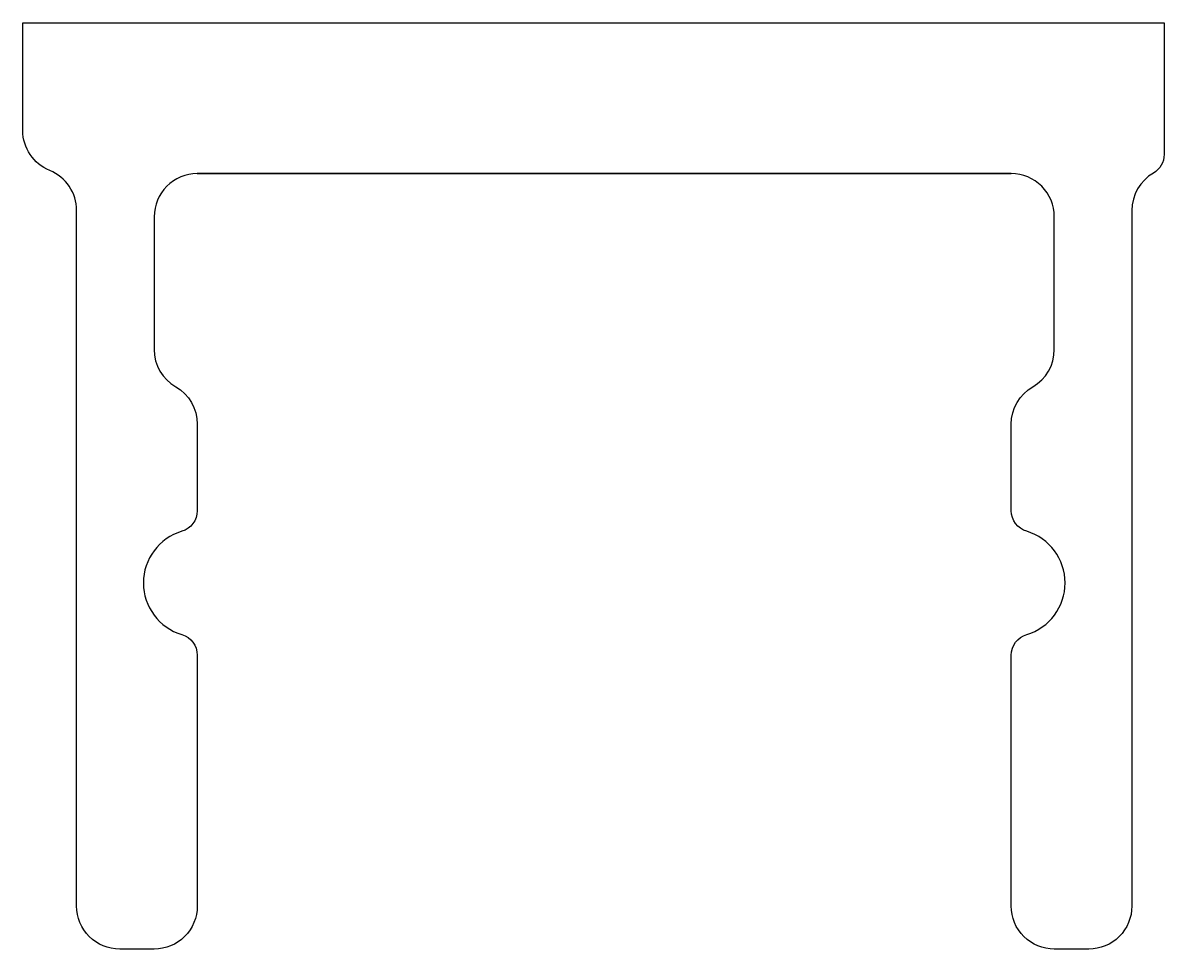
# Model space of a CAD drawing. Extents: x 167 to 193.5, y 223.4 to 244.9.
import ezdxf

# ---------------------------------------------------------------- set-up
doc = ezdxf.new("R2010")
doc.units = 0
doc.layers.add('ANA', color=220, linetype='CONTINUOUS')

msp = doc.modelspace()

# ---------------------------------------------------------------- linework, layer by layer
at = {"layer": 'ANA', "color": 7}
msp.add_lwpolyline([(189.917, 235.63, -0.267949), (190.417, 236.496, 0.267949), (190.917, 237.362), (190.917, 240.444, 0.414214), (189.917, 241.444), (171.017, 241.444), (189.917, 241.444), (171.017, 241.444, 0.414214), (170.017, 240.444), (170.017, 237.362, 0.267949), (170.517, 236.496, -0.267949), (171.017, 235.63), (171.017, 233.621, -0.331679), (170.66, 233.142, 0.745356), (170.66, 230.746, -0.331679), (171.017, 230.267), (171.017, 224.444, -0.414214), (170.017, 223.444), (169.217, 223.444, -0.414214), (168.217, 224.444), (168.217, 240.59, 0.305615), (167.592, 241.517, -0.305615), (166.967, 242.444), (166.967, 244.944), (193.467, 244.944), (193.467, 241.889, -0.267949), (193.217, 241.456, 0.267949), (192.717, 240.59), (192.717, 224.444, -0.414214), (191.717, 223.444), (190.917, 223.444, -0.414214), (189.917, 224.444), (189.917, 230.267, -0.331679), (190.275, 230.746, 0.745356), (190.275, 233.142, -0.331679), (189.917, 233.621)], format="xyb", close=True, dxfattribs=at)

doc.saveas('drawing.dxf')
